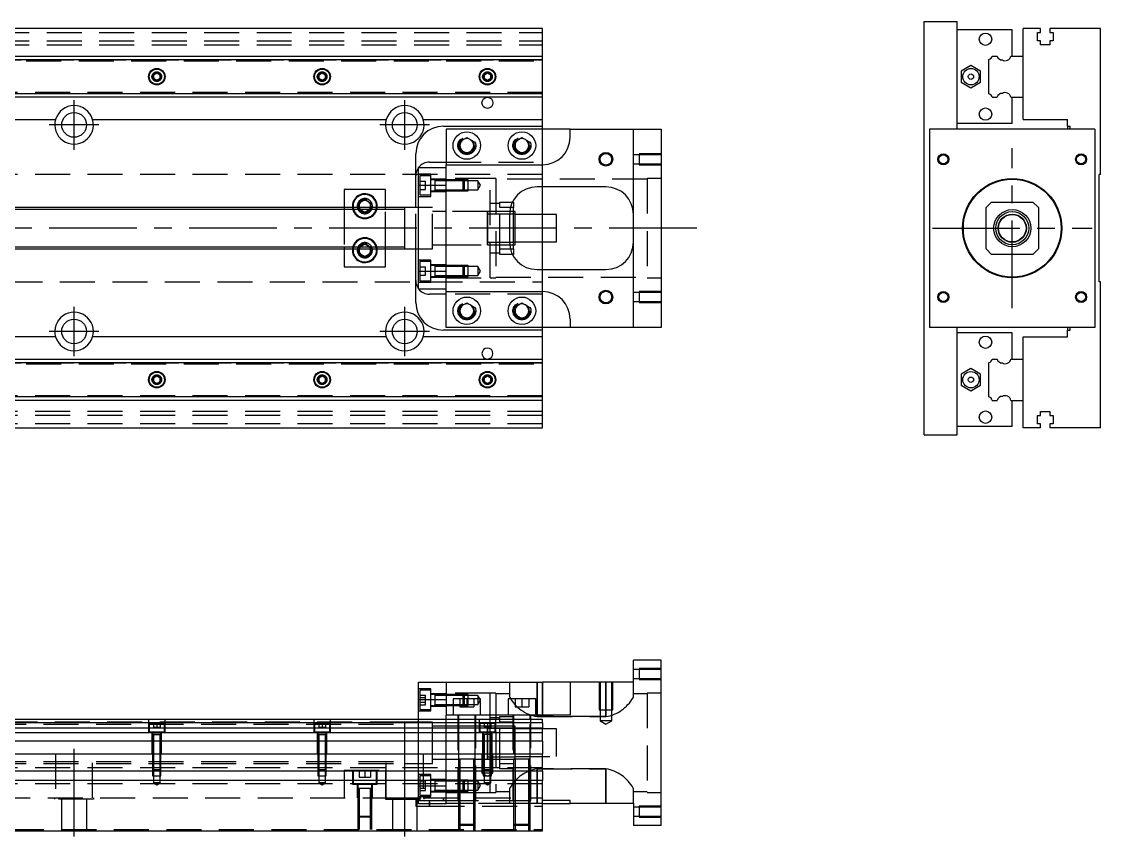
# Model space of a CAD drawing. Extents: x -11 to 782, y -251 to 77.
# Drawn here: x 390.9 to 782.5, y -220.8 to 75 of the extents above; entities that cross this region are included whole.
import ezdxf

# ---------------------------------------------------------------- set-up
doc = ezdxf.new("R2010")
doc.units = 0
doc.linetypes.add('CENTER', pattern=[50.8, 31.75, -6.35, 6.35, -6.35])
doc.linetypes.add('DASHED', pattern=[19.05, 12.7, -6.35])
doc.layers.get('0').update_dxf_attribs({"linetype": 'CONTINUOUS'})
doc.layers.add('CENTER', color=1, linetype='CENTER')

msp = doc.modelspace()

# ---------------------------------------------------------------- linework, layer by layer
at = {"color": 7, "linetype": 'CONTINUOUS'}
for p, q in [((718.45, 75), (730.45, 75)), ((718.45, -75), (718.45, 75)), ((730.45, 36), (730.45, 75)), ((580, 72.5), (340, 72.5)), ((580, 62.5), (580, 72.5)), ((750.45, 72), (730.45, 72)), ((750.45, 62.5), (750.45, 72)), ((750.45, 62.5), (750.45, 72)), ((760.75, 72.5), (754.45, 72.5)), ((754.45, 62.5), (754.45, 72.5)), ((759.6, 71), (760.75, 71)), ((759.6, 68), (759.6, 71)), ((760.75, 71), (760.75, 72.5)), ((764.15, 72.5), (764.15, 71)), ((782.45, 72.5), (764.15, 72.5)), ((764.15, 71), (765.3, 71)), ((765.3, 71), (765.3, 68)), ((782.45, 19.5), (782.45, 72.5)), ((760.75, 68), (759.6, 68)), ((760.75, 66.5), (760.75, 68)), ((764.15, 68), (764.15, 66.5)), ((765.3, 68), (764.15, 68)), ((764.15, 66.5), (760.75, 66.5)), ((340, 62.5), (580, 62.5)), ((340, 61.247728), (580, 61.247728)), ((580, 61.247728), (580, 62.5)), ((580, 48.752272), (580, 61.247728)), ((735.45, 59.041452), (731.95, 57.020726)), ((738.949999, 57.020726), (735.45, 59.041452)), ((741.95, 48.752272), (741.95, 61.247728)), ((743.202272, 62.5), (744.97668, 62.5)), ((749.927372, 62.5), (754.45, 62.5)), ((754.45, 47.5), (754.45, 62.5)), ((754.45, 47.5), (754.45, 62.5)), ((438.75, 55.721688), (440, 56.443376)), ((438.75, 54.278312), (438.75, 55.721688)), ((440, 56.443376), (441.25, 55.721688)), ((441.25, 55.721688), (441.25, 54.278312)), ((498.75, 55.721688), (500, 56.443376)), ((498.75, 54.278312), (498.75, 55.721688)), ((500, 56.443376), (501.25, 55.721688)), ((501.25, 55.721688), (501.25, 54.278312)), ((558.75, 55.721688), (560, 56.443376)), ((558.75, 54.278312), (558.75, 55.721688)), ((560, 56.443376), (561.25, 55.721688)), ((561.25, 55.721688), (561.25, 54.278312)), ((731.95, 57.020726), (731.949999, 52.979274)), ((738.949999, 52.979274), (738.949999, 57.020726)), ((440, 53.556624), (438.75, 54.278312)), ((441.25, 54.278312), (440, 53.556624)), ((500, 53.556624), (498.75, 54.278312)), ((501.25, 54.278312), (500, 53.556624)), ((560, 53.556624), (558.75, 54.278312)), ((561.25, 54.278312), (560, 53.556624)), ((731.949999, 52.979274), (735.45, 50.958548)), ((735.45, 50.958548), (738.949999, 52.979274)), ((580, 48.752272), (340, 48.752272)), ((580, 47.5), (340, 47.5)), ((580, 47.5), (580, 48.752272)), ((580, 39.5), (580, 47.5)), ((743.202272, 47.5), (744.97668, 47.5)), ((749.927372, 47.5), (754.45, 47.5)), ((750.45, 38), (750.45, 47.5)), ((750.45, 38), (750.45, 47.5)), ((754.45, 39.5), (754.45, 47.5)), ((340, 39.5), (403.291796, 39.5)), ((416.708204, 39.5), (523.291796, 39.5)), ((536.708204, 39.5), (580, 39.5)), ((580, 37), (580, 39.5)), ((754.45, 39.5), (770.45, 39.5)), ((770.45, 37), (770.45, 39.5)), ((544, 37), (580, 37)), ((545, 36), (545, 23)), ((590, 36), (545, 36)), ((580, 36), (580, 37)), ((590, 33), (590, 36)), ((590, 36), (613, 36)), ((613, -36), (613, 36)), ((613, 36), (623, 36)), ((623, 36), (623, -36)), ((720.45, 36), (720.45, -36)), ((780.45, 36), (720.45, 36)), ((750.45, 38), (730.45, 38)), ((770.45, 37), (771.45, 37)), ((770.45, 37), (770.45, 36)), ((771.45, 36), (771.45, 37)), ((780.45, 36), (780.45, -36)), ((550, 31.443376), (552.5, 32.886752)), ((550, 28.556624), (550, 31.443376)), ((552.5, 32.886752), (555, 31.443376)), ((555, 31.443376), (555, 28.556624)), ((570, 31.443376), (572.5, 32.886752)), ((570, 28.556624), (570, 31.443376)), ((572.5, 32.886752), (575, 31.443376)), ((575, 31.443376), (575, 28.556624)), ((552.5, 27.113248), (550, 28.556624)), ((555, 28.556624), (552.5, 27.113248)), ((572.5, 27.113248), (570, 28.556624)), ((575, 28.556624), (572.5, 27.113248)), ((534, 7.5), (534, 27)), ((539, 24), (545, 24)), ((773.8, 25), (773.45, 25)), ((777.45, 25), (777.1, 25)), ((535, 22), (545, 22)), ((535, 15.652476), (535, 22)), ((545, 15.652476), (545, 23)), ((545, 23), (580, 23)), ((782.45, 19.5), (781.95, 19.5)), ((781.95, -19.5), (781.95, 19.5)), ((523, 14), (508, 14)), ((508, 14), (508, 7.5)), ((523, 7.5), (523, 14)), ((535, 15.652476), (545, 15.652476)), ((535, -15.652476), (535, 15.652476)), ((545, -15.652476), (545, 15.652476)), ((545, -15.652476), (545, 15.652476)), ((603, 15), (578, 15)), ((580, 5), (580, 15)), ((513.5, 9.1547), (515.5, 10.309402)), ((513.5, 7.5), (513.5, 9.1547)), ((515.5, 10.309402), (517.5, 9.1547)), ((517.5, 9.1547), (517.5, 7.5)), ((569.069714, 9.5), (569.5, 9.5)), ((569.5, 9.5), (569.5, 7.5)), ((742.95, 9.5), (740.95, 7.5)), ((742.95, 9.5), (757.95, 9.5)), ((759.95, 7.5), (757.95, 9.5)), ((530, 7.5), (340, 7.5)), ((530, 7.5), (529.995, 7.5)), ((530, -7.500006), (530, 7.500006)), ((530.005, 7.5), (530, 7.5)), ((535, 7.5), (530, 7.5)), ((530, -6.951128), (530, 6.951128)), ((568, 5), (568, -5)), ((569.5, 5.125), (568.000782, 5.125)), ((569.5, 7.5), (568.317542, 7.5)), ((569.5, -7.5), (569.5, 7.5)), ((570, 6), (569.5, 6)), ((570, 5.125), (569.5, 5.125)), ((570, -6), (570, 6)), ((585, 5), (570, 5)), ((585, -5), (585, 5)), ((740.95, -7.5), (740.95, 7.5)), ((759.95, 7.5), (759.95, -7.5)), ((340, -7.5), (530, -7.5)), ((508, -7.5), (508, -14)), ((513.5, -9.1547), (513.5, -7.5)), ((517.5, -7.5), (517.5, -9.1547)), ((523, -14), (523, -7.5)), ((529.995, -7.5), (530, -7.5)), ((530, -7.5), (530.005, -7.5)), ((530, -7.5), (535, -7.5)), ((534, -27), (534, -7.5)), ((568.000782, -5.125), (569.5, -5.125)), ((568.317542, -7.5), (569.5, -7.5)), ((569.5, -5.125), (570, -5.125)), ((569.5, -6), (570, -6)), ((569.5, -7.5), (569.5, -9.5)), ((570, -5), (585, -5)), ((580, -15), (580, -5)), ((740.95, -7.5), (742.95, -9.5)), ((757.95, -9.5), (759.95, -7.5)), ((515.5, -10.309402), (513.5, -9.1547)), ((517.5, -9.1547), (515.5, -10.309402)), ((569.5, -9.5), (569.069714, -9.5)), ((757.95, -9.5), (742.95, -9.5)), ((508, -14), (523, -14)), ((535, -15.652476), (545, -15.652476)), ((535, -22), (535, -15.652476)), ((545, -23), (545, -15.652476)), ((578, -15), (603, -15)), ((782.45, -19.5), (781.95, -19.5)), ((782.45, -72.5), (782.45, -19.5)), ((535, -22), (545, -22)), ((545, -23), (580, -23)), ((545, -36), (545, -23)), ((545, -24), (539, -24)), ((550, -28.556624), (552.5, -27.113248)), ((552.5, -27.113248), (555, -28.556624)), ((570, -28.556624), (572.5, -27.113248)), ((572.5, -27.113248), (575, -28.556624)), ((773.45, -25), (773.8, -25)), ((777.1, -25), (777.45, -25)), ((550, -31.443376), (550, -28.556624)), ((555, -28.556624), (555, -31.443376)), ((570, -31.443376), (570, -28.556624)), ((575, -28.556624), (575, -31.443376)), ((552.5, -32.886752), (550, -31.443376)), ((555, -31.443376), (552.5, -32.886752)), ((572.5, -32.886752), (570, -31.443376)), ((575, -31.443376), (572.5, -32.886752)), ((590, -33), (590, -36)), ((580, -37), (544, -37)), ((590, -36), (545, -36)), ((580, -37), (580, -36)), ((580, -39.5), (580, -37)), ((613, -36), (590, -36)), ((623, -36), (613, -36)), ((780.45, -36), (720.45, -36)), ((730.45, -75), (730.45, -36)), ((750.45, -38), (730.45, -38)), ((750.45, -47.5), (750.45, -38)), ((770.45, -36), (770.45, -37)), ((770.45, -37), (771.45, -37)), ((770.45, -39.5), (770.45, -37)), ((771.45, -37), (771.45, -36)), ((403.291796, -39.5), (340, -39.5)), ((523.291796, -39.5), (416.708204, -39.5)), ((580, -39.5), (536.708204, -39.5)), ((580, -47.5), (580, -39.5)), ((754.45, -39.5), (770.45, -39.5)), ((754.45, -47.5), (754.45, -39.5)), ((340, -47.5), (580, -47.5)), ((340, -48.752272), (580, -48.752272)), ((580, -48.752272), (580, -47.5)), ((580, -61.247728), (580, -48.752272)), ((741.95, -61.247728), (741.95, -48.752272)), ((743.202272, -47.5), (744.97668, -47.5)), ((749.927372, -47.5), (754.45, -47.5)), ((754.45, -62.5), (754.45, -47.5)), ((754.45, -62.5), (754.45, -47.5)), ((438.75, -54.278312), (440, -53.556624)), ((438.75, -55.721688), (438.75, -54.278312)), ((440, -53.556624), (441.25, -54.278312)), ((441.25, -54.278312), (441.25, -55.721688)), ((498.75, -54.278312), (500, -53.556624)), ((498.75, -55.721688), (498.75, -54.278312)), ((500, -53.556624), (501.25, -54.278312)), ((501.25, -54.278312), (501.25, -55.721688)), ((558.75, -54.278312), (560, -53.556624)), ((558.75, -55.721688), (558.75, -54.278312)), ((560, -53.556624), (561.25, -54.278312)), ((561.25, -54.278312), (561.25, -55.721688)), ((731.95, -52.979274), (731.949999, -57.020726)), ((735.45, -50.958548), (731.95, -52.979274)), ((738.949999, -52.979274), (735.45, -50.958548)), ((738.949999, -57.020726), (738.949999, -52.979274)), ((440, -56.443376), (438.75, -55.721688)), ((441.25, -55.721688), (440, -56.443376)), ((500, -56.443376), (498.75, -55.721688)), ((501.25, -55.721688), (500, -56.443376)), ((560, -56.443376), (558.75, -55.721688)), ((561.25, -55.721688), (560, -56.443376)), ((731.949999, -57.020726), (735.45, -59.041452)), ((735.45, -59.041452), (738.949999, -57.020726)), ((580, -61.247728), (340, -61.247728)), ((580, -62.5), (340, -62.5)), ((580, -62.5), (580, -61.247728)), ((580, -72.5), (580, -62.5)), ((743.202272, -62.5), (744.97668, -62.5)), ((749.927372, -62.5), (754.45, -62.5)), ((750.45, -72), (750.45, -62.5)), ((754.45, -72.5), (754.45, -62.5)), ((760.75, -66.5), (764.15, -66.5)), ((760.75, -68), (760.75, -66.5)), ((764.15, -66.5), (764.15, -68)), ((759.6, -68), (760.75, -68)), ((759.6, -71), (759.6, -68)), ((764.15, -68), (765.3, -68)), ((765.3, -68), (765.3, -71)), ((340, -72.5), (580, -72.5)), ((750.45, -72), (730.45, -72)), ((760.75, -72.5), (754.45, -72.5)), ((760.75, -71), (759.6, -71)), ((760.75, -72.5), (760.75, -71)), ((765.3, -71), (764.15, -71)), ((764.15, -71), (764.15, -72.5)), ((782.45, -72.5), (764.15, -72.5)), ((718.45, -75), (730.45, -75)), ((613, -164.8), (613, -156.8)), ((623, -156.8), (613, -156.8)), ((623, -216.8), (623, -156.8)), ((535, -164.8), (545, -164.8)), ((535, -171.147524), (535, -164.8)), ((545, -164.8), (545, -176.8)), ((545, -164.8), (580, -164.8)), ((580, -176.8), (580, -164.8)), ((590, -164.8), (580, -164.8)), ((590, -164.8), (590, -176.8)), ((613, -164.8), (590, -164.8)), ((535, -171.147524), (545, -171.147524)), ((535, -178.3), (535, -171.147524)), ((557.5, -170.8), (547.5, -170.8)), ((547.5, -170.8), (547.5, -176.8)), ((557.5, -176.8), (557.5, -170.8)), ((577.5, -170.8), (567.5, -170.8)), ((567.5, -170.8), (567.5, -176.8)), ((577.5, -176.8), (577.5, -170.8)), ((580, -178.3), (335.5, -178.3)), ((580, -179.552272), (335.5, -179.552272)), ((530, -186.8), (530, -179.299994)), ((530, -194.300006), (530, -179.299994)), ((530, -190.8), (530, -180.05)), ((545, -178.3), (545, -176.8)), ((590, -176.8), (545, -176.8)), ((580, -179.552272), (580, -178.3)), ((580, -179.552272), (580, -181.32668)), ((335.5, -181.32668), (580, -181.32668)), ((580, -183.223076), (335.5, -183.223076)), ((560, -186.8), (560, -180.799994)), ((560, -192.800006), (560, -180.799994)), ((560, -181.675), (560, -182.8)), ((561, -181.675), (560, -181.675)), ((560, -182.8), (560, -183.799788)), ((562.75, -181.675), (561, -181.675)), ((564.5, -181.675), (562.75, -181.675)), ((569.5, -181.675), (564.5, -181.675)), ((570, -181.675), (569.5, -181.675)), ((580, -183.223076), (580, -181.32668)), ((580, -186.277372), (580, -183.223076)), ((580, -186.277372), (335.5, -186.277372)), ((580, -186.277372), (580, -190.8)), ((0, -190.8), (580, -190.8)), ((530, -193.55), (530, -190.8)), ((580, -197.1), (580, -190.8)), ((530, -194.300006), (530, -193.55)), ((560, -191.925), (570, -191.925)), ((580, -197.1), (0, -197.1)), ((580, -197.1), (580, -200.5)), ((580, -200.5), (0, -200.5)), ((580, -218.8), (580, -200.5)), ((590, -207.8), (580, -207.8)), ((580, -208.8), (590, -208.8)), ((590, -208.8), (590, -207.8)), ((613, -208.8), (590, -208.8)), ((613, -208.8), (613, -216.8)), ((0, -218.8), (580, -218.8)), ((623, -216.8), (613, -216.8))]:
    msp.add_line(p, q, dxfattribs=at)
at = {"color": 3, "linetype": 'DASHED'}
for p, q in [((0, 71), (580, 71)), ((0, 68), (580, 68)), ((0, 66.5), (580, 66.5)), ((335.5, 61.1), (580, 61.1)), ((335.5, 60.8), (580, 60.8)), ((340, 61.1147), (580, 61.1147)), ((438.5, 55), (438.52041, 55.24661)), ((501.477374, 55.25955), (501.5, 55)), ((558.5, 55), (558.52041, 55.24661)), ((580, 49.2), (335.5, 49.2)), ((580, 48.9), (335.5, 48.9)), ((580, 48.8853), (340, 48.8853)), ((580, 24), (580, 36)), ((549.5, 30), (549.520026, 30.346056)), ((569.5, 30), (569.520026, 30.346056)), ((545, 24), (580, 24)), ((580, 23), (580, 24)), ((615, 26.65), (613, 26.65)), ((615, 26.999994), (615, 23.000006)), ((623, 26.999994), (615, 26.999994)), ((623, 26.65), (615, 26.65)), ((545, 15.652476), (545, 22)), ((580, 15), (580, 23)), ((613, 23.35), (615, 23.35)), ((615, 23.35), (623, 23.35)), ((615, 23.000006), (623, 23.000006)), ((580, 19.5), (61.969694, 19.5)), ((539.5, 19.55635), (535, 19.55635)), ((535.5, 19.05635), (535.5, 12.05635)), ((539.5, 19.05635), (535.5, 19.05635)), ((535.5, 17.05635), (537.5, 17.05635)), ((537.5, 15.55635), (537.5, 17.05635)), ((539.5, 11.55635), (539.5, 19.55635)), ((545, 17.80635), (539.5, 17.80635)), ((540.9, 17.55635), (539.5, 17.55635)), ((540.9, 17.55635), (540.895, 17.55635)), ((540.9, 17.556354), (540.9, 13.556344)), ((540.9, 17.556354), (540.9, 13.556344)), ((540.9, 17.55635), (540.9, 17.339888)), ((540.905, 17.55635), (540.9, 17.55635)), ((545, 17.55635), (540.9, 17.55635)), ((540.9, 17.339888), (540.9, 13.77281)), ((545, 17.20635), (540.9, 17.20635)), ((561, 18), (545, 18)), ((551.15, 17.55635), (545, 17.55635)), ((551.150006, 17.556344), (545, 17.556344)), ((551.5, 17.20635), (545, 17.20635)), ((551.15, 13.55635), (551.15, 17.55635)), ((551.5, 17.20635), (551.15, 17.55635)), ((553, 17.556344), (551.150006, 17.556344)), ((551.5, 17.20635), (551.5, 13.90635)), ((553, 17.20635), (551.5, 17.20635)), ((553, 13.556354), (553, 17.556344)), ((556.5, 17.20635), (553, 17.20635)), ((556.5, 17.20635), (556.5, 13.90635)), ((557.452628, 15.55635), (556.5, 17.20635)), ((561, -18), (561, 18)), ((563, 18), (561, 18)), ((563, 18), (563, -18)), ((618, 17.75), (563, 17.75)), ((618, 18), (618, -18)), ((623, 18), (618, 18)), ((535.5, 15.55635), (537.5, 15.55635)), ((535.5, 14.05635), (537.5, 14.05635)), ((535.5, 12.05635), (539.5, 12.05635)), ((537.5, 14.05635), (537.5, 15.55635)), ((539.5, 13.55635), (540.9, 13.55635)), ((539.5, 13.30635), (545, 13.30635)), ((540.895, 13.55635), (540.9, 13.55635)), ((540.9, 13.90635), (545, 13.90635)), ((540.9, 13.77281), (540.9, 13.55635)), ((540.9, 13.55635), (540.905, 13.55635)), ((540.9, 13.55635), (545, 13.55635)), ((545, 13.90635), (551.5, 13.90635)), ((545, 13.556354), (551.150006, 13.556354)), ((545, 13.55635), (551.15, 13.55635)), ((551.15, 13.55635), (551.5, 13.90635)), ((551.150006, 13.556354), (553, 13.556354)), ((551.5, 13.90635), (553, 13.90635)), ((553, 13.90635), (556.5, 13.90635)), ((556.5, 13.90635), (557.452628, 15.55635)), ((513, 8), (513.018502, 8.303588)), ((535, 11.55635), (539.5, 11.55635)), ((564.5, 9), (561, 9)), ((564.5, 9.5), (569.069714, 9.5)), ((564.5, 7.5), (564.5, 9.5)), ((508, 7.5), (508, 6.75)), ((508, 6.75), (508, -6.75)), ((513.5, 6.8453), (513.5, 7.5)), ((513.665064, 6.75), (513.5, 6.8453)), ((515.5, 5.690598), (513.665064, 6.75)), ((517.334936, 6.75), (515.5, 5.690598)), ((517.5, 6.8453), (517.334936, 6.75)), ((517.5, 7.5), (517.5, 6.8453)), ((523, 6.75), (523, 7.5)), ((523, -6.75), (523, 6.75)), ((530, 6.951128), (530, 7.5)), ((534, -7.5), (534, 7.5)), ((540, 7.5), (535, 7.5)), ((540, -7.5), (540, 7.5)), ((545, 6), (540, 6)), ((560.005, 6), (545, 6)), ((568.050126, 6), (559.995, 6)), ((560, -6.000006), (560, 6.000006)), ((560, 5.325034), (560, 6)), ((560, 6), (560, -5.999164)), ((568.000782, 5.125), (560, 5.125)), ((564.5, -7.5), (564.5, 7.5)), ((568.317542, 7.5), (564.5, 7.5)), ((569.5, 6), (568.050126, 6)), ((580, -5), (580, 5)), ((508, -6.75), (508, -7.5)), ((513, -8), (513.018502, -7.696412)), ((513.5, -6.8453), (513.665064, -6.75)), ((513.5, -7.5), (513.5, -6.8453)), ((513.665064, -6.75), (515.5, -5.690598)), ((515.5, -5.690598), (517.334936, -6.75)), ((517.334936, -6.75), (517.5, -6.8453)), ((517.5, -6.8453), (517.5, -7.5)), ((523, -7.5), (523, -6.75)), ((530, -7.5), (530, -6.951128)), ((535, -7.5), (540, -7.5)), ((540, -6), (545, -6)), ((545, -6), (560.005, -6)), ((559.995, -6), (568.050126, -6)), ((560, -5.125), (568.000782, -5.125)), ((560, -6), (560, -5.325218)), ((560, -5.999164), (560, -6)), ((564.5, -7.5), (568.317542, -7.5)), ((564.5, -9.5), (564.5, -7.5)), ((568.050126, -6), (569.5, -6)), ((539.5, -11.55635), (535, -11.55635)), ((539.5, -19.55635), (539.5, -11.55635)), ((561, -9), (564.5, -9)), ((569.069714, -9.5), (564.5, -9.5)), ((535.5, -12.05635), (535.5, -19.05635)), ((539.5, -12.05635), (535.5, -12.05635)), ((535.5, -14.05635), (537.5, -14.05635)), ((535.5, -15.55635), (537.5, -15.55635)), ((537.5, -15.55635), (537.5, -14.05635)), ((537.5, -17.05635), (537.5, -15.55635)), ((545, -13.30635), (539.5, -13.30635)), ((540.9, -13.55635), (539.5, -13.55635)), ((540.9, -13.55635), (540.895, -13.55635)), ((540.9, -13.556344), (540.9, -17.556354)), ((540.9, -13.556344), (540.9, -17.556354)), ((540.9, -13.55635), (540.9, -13.77281)), ((540.905, -13.55635), (540.9, -13.55635)), ((545, -13.55635), (540.9, -13.55635)), ((540.9, -13.77281), (540.9, -17.339888)), ((545, -13.90635), (540.9, -13.90635)), ((551.15, -13.55635), (545, -13.55635)), ((551.15, -13.556352), (545, -13.556354)), ((551.5, -13.90635), (545, -13.90635)), ((545, -22), (545, -15.652476)), ((551.15, -17.55635), (551.15, -13.55635)), ((551.5, -13.90635), (551.15, -13.55635)), ((553, -13.556354), (551.15, -13.556352)), ((551.5, -13.90635), (551.5, -17.20635)), ((553, -13.90635), (551.5, -13.90635)), ((553, -17.556344), (553, -13.556354)), ((556.5, -13.90635), (553, -13.90635)), ((556.5, -13.90635), (556.5, -17.20635)), ((557.452628, -15.55635), (556.5, -13.90635)), ((556.5, -17.20635), (557.452628, -15.55635)), ((580, -23), (580, -15)), ((61.969694, -19.5), (580, -19.5)), ((535, -19.55635), (539.5, -19.55635)), ((535.5, -17.05635), (537.5, -17.05635)), ((535.5, -19.05635), (539.5, -19.05635)), ((539.5, -17.55635), (540.9, -17.55635)), ((539.5, -17.80635), (545, -17.80635)), ((540.895, -17.55635), (540.9, -17.55635)), ((540.9, -17.20635), (545, -17.20635)), ((540.9, -17.339888), (540.9, -17.55635)), ((540.9, -17.55635), (540.905, -17.55635)), ((540.9, -17.55635), (545, -17.55635)), ((545, -17.20635), (551.5, -17.20635)), ((545, -17.556344), (551.15, -17.556346)), ((545, -17.55635), (551.15, -17.55635)), ((545, -18), (561, -18)), ((551.15, -17.55635), (551.5, -17.20635)), ((551.15, -17.556346), (553, -17.556344)), ((551.5, -17.20635), (553, -17.20635)), ((553, -17.20635), (556.5, -17.20635)), ((561, -18), (563, -18)), ((563, -17.75), (618, -17.75)), ((618, -18), (623, -18)), ((580, -24), (580, -23)), ((615, -23.35), (613, -23.35)), ((615, -23.000006), (615, -26.999994)), ((623, -23.000006), (615, -23.000006)), ((623, -23.35), (615, -23.35)), ((580, -24), (545, -24)), ((580, -36), (580, -24)), ((613, -26.65), (615, -26.65)), ((615, -26.65), (623, -26.65)), ((615, -26.999994), (623, -26.999994)), ((549.5, -30), (549.520026, -29.653944)), ((569.5, -30), (569.520026, -29.653944)), ((335.5, -48.9), (580, -48.9)), ((335.5, -49.2), (580, -49.2)), ((340, -48.8853), (580, -48.8853)), ((438.5, -55), (438.52041, -54.75339)), ((501.477374, -54.74045), (501.5, -55)), ((561.477374, -54.74045), (561.5, -55)), ((580, -60.8), (335.5, -60.8)), ((580, -61.1), (335.5, -61.1)), ((580, -61.1147), (340, -61.1147)), ((580, -66.5), (0, -66.5)), ((580, -68), (0, -68)), ((580, -71), (0, -71)), ((615, -160.15), (613, -160.15)), ((615, -159.800006), (615, -163.799994)), ((623, -159.800006), (615, -159.800006)), ((623, -160.15), (615, -160.15)), ((613, -163.45), (615, -163.45)), ((615, -163.45), (623, -163.45)), ((615, -163.799994), (623, -163.799994)), ((539.5, -167.24365), (535, -167.24365)), ((535.5, -167.74365), (535.5, -171.24365)), ((539.5, -167.74365), (535.5, -167.74365)), ((539.5, -175.24365), (539.5, -167.24365)), ((568, -164.8), (568, -169.768778)), ((578, -177.309874), (578, -164.8)), ((578, -164.8), (578, -176.8)), ((580, -164.8), (580, -176.8)), ((600.500006, -164.8), (600.500006, -174.8)), ((600.9, -164.8), (600.9, -174.8)), ((603, -164.8), (603, -177.309874)), ((603, -177.309874), (603, -164.8)), ((605.1, -174.8), (605.1, -164.8)), ((605.499994, -174.8), (605.499994, -164.8)), ((613, -169.768778), (613, -164.8)), ((535.5, -169.5116), (537.5, -169.5116)), ((535.5, -170.377626), (537.5, -170.377626)), ((535.5, -171.24365), (535.5, -174.74365)), ((535.5, -172.109676), (537.5, -172.109676)), ((537.5, -170.377626), (537.5, -169.5116)), ((537.5, -172.109676), (537.5, -170.377626)), ((537.5, -172.975702), (537.5, -172.109676)), ((545, -168.99365), (539.5, -168.99365)), ((540.9, -169.24365), (539.5, -169.24365)), ((540.9, -169.24365), (540.895, -169.24365)), ((540.9, -169.243646), (540.9, -173.243656)), ((540.9, -169.243646), (540.9, -169.59365)), ((540.9, -169.24365), (540.9, -169.460318)), ((545, -169.24365), (540.9, -169.24365)), ((540.905, -169.24365), (540.9, -169.24365)), ((540.9, -169.460318), (540.9, -171.24365)), ((540.9, -169.59365), (540.9, -171.110606)), ((545, -169.59365), (540.9, -169.59365)), ((540.9, -171.110606), (540.9, -171.376696)), ((540.9, -171.24365), (540.9, -173.243656)), ((540.9, -171.24365), (540.9, -173.026942)), ((540.9, -171.376696), (540.9, -172.89365)), ((561, -168.8), (545, -168.8)), ((551.15, -169.24365), (545, -169.24365)), ((551.15, -169.243654), (545, -169.243656)), ((551.5, -169.59365), (545, -169.59365)), ((550, -170.8), (550, -173.8)), ((551.15, -170.8), (551.15, -169.24365)), ((551.5, -169.59365), (551.15, -169.24365)), ((553, -169.243656), (551.15, -169.243654)), ((551.15, -171.24365), (551.15, -170.8)), ((551.15, -173.24365), (551.15, -171.24365)), ((551.5, -169.59365), (551.5, -170.8)), ((553, -169.59365), (551.5, -169.59365)), ((551.5, -170.8), (551.5, -171.24365)), ((551.5, -171.24365), (551.5, -172.89365)), ((552.5, -170.8), (552.5, -173.8)), ((553, -170.8), (553, -169.243656)), ((556.5, -169.59365), (553, -169.59365)), ((553, -173.243646), (553, -170.8)), ((555, -170.8), (555, -173.8)), ((556.5, -169.59365), (556.5, -172.89365)), ((557.452628, -171.24365), (556.5, -169.59365)), ((556.5, -172.89365), (557.452628, -171.24365)), ((561, -176.8), (561, -168.8)), ((563, -168.8), (561, -168.8)), ((563, -168.8), (563, -178.3)), ((568, -169.05), (563, -169.05)), ((568, -169.768778), (568.034792, -170.0357)), ((568.034792, -170.0357), (568.13642, -170.341226)), ((570, -170.8), (570, -173.8)), ((572.5, -170.8), (572.5, -173.8)), ((575, -170.8), (575, -173.8)), ((612.823178, -170.434328), (612.954746, -170.07671)), ((612.954746, -170.07671), (613, -169.768778)), ((618, -169.05), (613, -169.05)), ((618, -168.8), (618, -204.8)), ((623, -168.8), (618, -168.8)), ((535, -175.24365), (539.5, -175.24365)), ((535.5, -172.975702), (537.5, -172.975702)), ((535.5, -174.74365), (539.5, -174.74365)), ((539.5, -173.24365), (540.905, -173.24365)), ((539.5, -173.49365), (545, -173.49365)), ((540.895, -173.24365), (545, -173.24365)), ((540.9, -172.89365), (540.9, -173.243656)), ((540.9, -172.89365), (545, -172.89365)), ((540.9, -173.026942), (540.9, -173.24365)), ((540.9, -173.026942), (540.9, -173.24365)), ((540.9, -173.24365), (540.9, -173.026984)), ((545, -172.89365), (547.5, -172.89365)), ((545, -173.243646), (547.5, -173.243646)), ((545, -173.24365), (547.5, -173.24365)), ((547.5, -172.89365), (551.5, -172.89365)), ((547.5, -173.243646), (551.15, -173.243648)), ((547.5, -173.24365), (551.15, -173.24365)), ((550, -173.8), (552.5, -173.8)), ((551.15, -173.24365), (551.5, -172.89365)), ((551.15, -173.243648), (553, -173.243646)), ((551.5, -172.89365), (553, -172.89365)), ((552.5, -173.8), (555, -173.8)), ((553, -172.89365), (556.5, -172.89365)), ((570, -173.8), (572.5, -173.8)), ((572.5, -173.8), (575, -173.8)), ((600.500006, -174.8), (605.499994, -174.8)), ((600.9, -174.8), (600.9, -178.8)), ((605.1, -178.8), (605.1, -174.8)), ((36.99, -180.05), (529.995, -180.05)), ((530.005, -179.3), (335.5, -179.3)), ((437, -178.3), (437, -182.8)), ((442.75, -179.8), (437.25, -179.8)), ((437.25, -179.8), (437.25, -182.8)), ((438.75, -179.8), (438.75, -181.1)), ((440, -179.8), (440, -181.1)), ((441.25, -179.8), (441.25, -181.1)), ((442.75, -182.8), (442.75, -179.8)), ((443, -182.8), (443, -178.3)), ((497, -178.3), (497, -182.8)), ((502.75, -179.8), (497.25, -179.8)), ((497.25, -179.8), (497.25, -182.8)), ((498.75, -179.8), (498.75, -181.1)), ((500, -179.8), (500, -181.1)), ((501.25, -179.8), (501.25, -181.1)), ((502.75, -182.8), (502.75, -179.8)), ((503, -182.8), (503, -178.3)), ((535, -179.3), (529.995, -179.3)), ((530, -179.3), (530, -179.849038)), ((530, -179.848872), (530, -179.3)), ((530, -186.599934), (530, -179.848872)), ((535, -190.8), (535, -178.3)), ((540, -179.3), (535, -179.3)), ((540, -186.8), (540, -179.3)), ((545, -190.8), (545, -178.3)), ((549.25, -176.8), (549.25, -207.8)), ((549.5, -176.8), (549.5, -178.3)), ((549.5, -178.3), (549.5, -190.8)), ((555.5, -178.3), (555.5, -176.8)), ((555.5, -190.8), (555.5, -178.3)), ((555.75, -207.8), (555.75, -176.8)), ((557, -178.3), (557, -182.8)), ((562.75, -179.8), (557.25, -179.8)), ((557.25, -179.8), (557.25, -182.8)), ((558.75, -179.8), (558.75, -181.1)), ((560, -179.8), (560, -181.1)), ((561, -178.3), (561, -176.8)), ((564.5, -177.8), (561, -177.8)), ((561, -179.8), (561, -178.3)), ((561, -182.8), (561, -179.8)), ((561.25, -179.8), (561.25, -181.1)), ((562.75, -182.8), (562.75, -179.8)), ((563, -182.8), (563, -178.3)), ((564.5, -177.3), (569.5, -177.3)), ((564.5, -178.3), (564.5, -177.3)), ((564.5, -179.3), (564.5, -178.3)), ((564.5, -194.3), (564.5, -179.3)), ((569.5, -179.3), (564.5, -179.3)), ((569.25, -176.8), (569.25, -207.8)), ((569.5, -176.8), (569.5, -178.3)), ((569.5, -178.3), (569.5, -192.805)), ((575.5, -178.3), (575.5, -176.8)), ((575.5, -192.805), (575.5, -178.3)), ((575.75, -207.8), (575.75, -176.8)), ((578, -176.8), (578, -177.309874)), ((578, -177.309874), (603, -177.309874)), ((603, -177.309874), (578, -177.309874)), ((605.1, -178.8), (600.9, -178.8)), ((600.9, -178.8), (603, -180.012436)), ((603, -180.012436), (605.1, -178.8)), ((437, -182.8), (443, -182.8)), ((438.25, -182.8), (438.25, -190.8)), ((441.500006, -183.8), (438.499994, -183.8)), ((439.998804, -183.8), (438.499994, -183.8)), ((441.500006, -183.8), (438.499994, -183.8)), ((438.5, -182.8), (438.5, -183.8)), ((438.5, -183.795), (438.5, -183.8)), ((438.5, -183.8), (438.62467, -183.8)), ((438.624678, -183.8), (438.5, -183.8)), ((438.5, -183.8), (438.5, -183.805)), ((438.5, -183.8), (438.5, -190.8)), ((438.62467, -183.8), (441.375392, -183.8)), ((439.998804, -183.8), (438.624678, -183.8)), ((438.75, -181.1), (440, -181.1)), ((438.75, -183.8), (438.75, -190.8)), ((441.500006, -183.8), (439.998804, -183.8)), ((441.37533, -183.8), (439.998804, -183.8)), ((440, -181.1), (441.25, -181.1)), ((441.25, -190.8), (441.25, -183.8)), ((441.5, -183.8), (441.37533, -183.8)), ((441.375392, -183.8), (441.5, -183.8)), ((441.5, -183.8), (441.5, -182.8)), ((441.5, -183.8), (441.5, -183.795)), ((441.5, -183.805), (441.5, -183.8)), ((441.5, -190.8), (441.5, -183.8)), ((441.75, -190.8), (441.75, -182.8)), ((497, -182.8), (503, -182.8)), ((498.25, -182.8), (498.25, -190.8)), ((501.500006, -183.8), (498.499994, -183.8)), ((499.998804, -183.8), (498.499994, -183.8)), ((501.500006, -183.8), (498.499994, -183.8)), ((498.5, -182.8), (498.5, -183.8)), ((498.5, -183.795), (498.5, -183.8)), ((498.5, -183.8), (498.62467, -183.8)), ((498.624678, -183.8), (498.5, -183.8)), ((498.5, -183.8), (498.5, -183.805)), ((498.5, -183.8), (498.5, -190.8)), ((498.62467, -183.8), (501.375392, -183.8)), ((499.998804, -183.8), (498.624678, -183.8)), ((498.75, -181.1), (500, -181.1)), ((498.75, -183.8), (498.75, -190.8)), ((501.500006, -183.8), (499.998804, -183.8)), ((501.37533, -183.8), (499.998804, -183.8)), ((500, -181.1), (501.25, -181.1)), ((501.25, -190.8), (501.25, -183.8)), ((501.5, -183.8), (501.37533, -183.8)), ((501.375392, -183.8), (501.5, -183.8)), ((501.5, -183.8), (501.5, -182.8)), ((501.5, -183.8), (501.5, -183.795)), ((501.5, -183.805), (501.5, -183.8)), ((501.5, -190.8), (501.5, -183.8)), ((501.75, -190.8), (501.75, -182.8)), ((545, -180.8), (540, -180.8)), ((549.5, -180.8), (545, -180.8)), ((555.5, -180.8), (549.5, -180.8)), ((557.25, -180.8), (555.5, -180.8)), ((557, -182.8), (563, -182.8)), ((560.005, -180.8), (557.25, -180.8)), ((558.25, -182.8), (558.25, -190.8)), ((560, -183.8), (558.499994, -183.8)), ((558.5, -182.8), (558.5, -183.8)), ((558.5, -183.795), (558.5, -183.8)), ((558.624678, -183.8), (558.5, -183.8)), ((558.5, -183.8), (558.5, -183.805)), ((558.5, -183.8), (558.5, -190.8)), ((559.998804, -183.8), (558.624678, -183.8)), ((558.75, -181.1), (560, -181.1)), ((558.75, -183.8), (558.75, -190.8)), ((561, -180.8), (559.995, -180.8)), ((561.37533, -183.8), (559.998804, -183.8)), ((560, -180.8), (560, -182.799258)), ((560, -181.474966), (560, -180.8)), ((560, -181.1), (561.25, -181.1)), ((560, -182.799258), (560, -183.799914)), ((560, -183.799788), (560, -191.925)), ((560, -183.799914), (560, -186.599974)), ((561.500006, -183.8), (560, -183.8)), ((562.75, -180.8), (561, -180.8)), ((561, -183.799304), (561, -182.8)), ((561, -186.8), (561, -183.799304)), ((561.25, -190.8), (561.25, -183.8)), ((561.5, -183.8), (561.37533, -183.8)), ((561.5, -183.8), (561.5, -182.8)), ((561.5, -183.8), (561.5, -183.795)), ((561.5, -183.805), (561.5, -183.8)), ((561.5, -190.8), (561.5, -183.8)), ((561.75, -190.8), (561.75, -182.8)), ((564.5, -180.8), (562.75, -180.8)), ((563, -182.8), (563, -204.8)), ((569.5, -180.8), (564.5, -180.8)), ((570, -180.8), (569.5, -180.8)), ((570, -186.8), (570, -180.8)), ((575.5, -181.8), (570, -181.8)), ((580, -181.8), (575.5, -181.8)), ((585, -181.8), (580, -181.8)), ((585, -186.8), (585, -181.8)), ((530, -190.80023), (530, -186.599934)), ((540, -190.8), (540, -186.8)), ((560, -186.599974), (560, -192.799164)), ((561, -198.8), (561, -186.8)), ((570, -192.8), (570, -186.8)), ((585, -191.8), (585, -186.8)), ((403.291796, -190.8), (403.291796, -206.8)), ((416.708204, -206.8), (416.708204, -190.8)), ((438.5, -190.8), (438.5, -196.55)), ((438.500006, -190.8), (438.500002, -196.55)), ((438.75, -190.8), (438.75, -196.8)), ((441.25, -196.8), (441.25, -190.8)), ((441.499998, -196.55), (441.499994, -190.8)), ((441.5, -196.55), (441.5, -190.8)), ((498.5, -190.8), (498.5, -196.55)), ((498.500006, -190.8), (498.500002, -196.55)), ((498.75, -190.8), (498.75, -196.8)), ((501.25, -196.8), (501.25, -190.8)), ((501.499998, -196.55), (501.499994, -190.8)), ((501.5, -196.55), (501.5, -190.8)), ((523.291796, -206.8), (523.291796, -190.8)), ((530, -193.750962), (530, -190.80023)), ((535, -197.1), (535, -190.8)), ((536.708204, -190.8), (536.708204, -206.8)), ((540, -194.3), (540, -190.8)), ((545, -197.1), (545, -190.8)), ((549.5, -190.8), (549.5, -192.8)), ((555.5, -192.8), (555.5, -190.8)), ((558, -190.8), (558, -197.8)), ((558.5, -190.8), (558.5, -196.55)), ((558.500006, -190.8), (558.500006, -196.550006)), ((558.75, -190.8), (558.75, -196.8)), ((561.25, -196.8), (561.25, -190.8)), ((561.499994, -196.550006), (561.499994, -190.8)), ((561.5, -196.55), (561.5, -190.8)), ((562, -197.8), (562, -190.8)), ((570, -191.8), (585, -191.8)), ((36.99, -193.55), (529.995, -193.55)), ((36.99, -194.3), (529.995, -194.3)), ((529.995, -194.3), (530, -194.3)), ((530, -194.299332), (530, -193.750962)), ((530, -194.3), (530, -194.299332)), ((530, -194.3), (530.005, -194.3)), ((530, -194.3), (535, -194.3)), ((535, -194.3), (540, -194.3)), ((540, -192.8), (545, -192.8)), ((545, -192.8), (549.39999, -192.8)), ((549.39999, -192.8), (549.5, -192.8)), ((555.500006, -192.8), (549.499994, -192.8)), ((549.5, -192.795), (549.5, -192.8)), ((549.849602, -192.8), (549.5, -192.8)), ((549.5, -192.8), (549.5, -197.1)), ((549.5, -192.8), (549.5, -192.805)), ((555.15035, -192.8), (549.849602, -192.8)), ((550, -192.8), (550, -197.1)), ((555, -197.1), (555, -192.8)), ((555.5, -192.8), (555.15035, -192.8)), ((555.5, -192.8), (555.5, -192.795)), ((555.5, -197.1), (555.5, -192.8)), ((555.5, -192.805), (555.5, -192.8)), ((555.5, -192.8), (555.60001, -192.8)), ((555.60001, -192.8), (560.005, -192.8)), ((559.995, -192.8), (569.39999, -192.8)), ((560, -192.800006), (560, -191.925)), ((560, -192.799164), (560, -192.8)), ((560.005, -192.8), (569.5, -192.8)), ((564.5, -194.3), (569.5, -194.3)), ((564.5, -196.3), (564.5, -194.3)), ((569.39999, -192.8), (569.5, -192.8)), ((575.500006, -192.8), (569.499994, -192.8)), ((575.500006, -192.8), (569.499994, -192.8)), ((569.5, -192.795), (569.5, -200.5)), ((569.5, -192.8), (569.84965, -192.8)), ((569.849602, -192.8), (569.5, -192.8)), ((575.15035, -192.8), (569.849602, -192.8)), ((570, -192.8), (570, -200.5)), ((575, -200.5), (575, -192.8)), ((575.150204, -192.8), (575.5, -192.8)), ((575.5, -192.8), (575.15035, -192.8)), ((575.5, -200.5), (575.5, -192.795)), ((580, -195.95), (0, -195.95)), ((438.5, -196.55), (441.5, -196.55)), ((438.5, -196.55), (438.75, -196.8)), ((438.500002, -196.55), (438.500006, -197.1)), ((438.500006, -197.1), (438.500006, -198.8)), ((438.500006, -198.8), (441.499994, -198.8)), ((441.25, -196.8), (438.75, -196.8)), ((438.75, -196.8), (438.75, -198.8)), ((438.75, -198.8), (438.75, -201.3)), ((441.25, -196.8), (441.5, -196.55)), ((441.25, -198.8), (441.25, -196.8)), ((441.25, -201.3), (441.25, -198.8)), ((441.499994, -197.1), (441.499998, -196.55)), ((441.499994, -198.8), (441.499994, -197.1)), ((498.5, -196.55), (501.5, -196.55)), ((498.5, -196.55), (498.75, -196.8)), ((498.500002, -196.55), (498.500006, -197.1)), ((498.500006, -197.1), (498.500006, -198.8)), ((498.500006, -198.8), (501.499994, -198.8)), ((501.25, -196.8), (498.75, -196.8)), ((498.75, -196.8), (498.75, -198.8)), ((498.75, -198.8), (498.75, -201.3)), ((501.25, -196.8), (501.5, -196.55)), ((501.25, -198.8), (501.25, -196.8)), ((501.25, -201.3), (501.25, -198.8)), ((501.499994, -197.1), (501.499998, -196.55)), ((501.499994, -198.8), (501.499994, -197.1)), ((508, -196.8), (508, -197.1)), ((508, -196.8), (523, -196.8)), ((508, -197.1), (508, -200.5)), ((511, -196.8), (511, -201.8)), ((511.25, -196.8), (511.25, -197.1)), ((511.25, -197.1), (511.25, -200.5)), ((513.5, -196.8), (513.5, -199.3)), ((513.5, -199.3), (515.5, -199.3)), ((515.5, -196.8), (515.5, -199.3)), ((515.5, -199.3), (517.5, -199.3)), ((517.5, -196.8), (517.5, -199.3)), ((519.75, -197.1), (519.75, -196.8)), ((519.75, -200.5), (519.75, -197.1)), ((520, -201.8), (520, -196.8)), ((523, -196.8), (523, -197.1)), ((523, -197.1), (523, -200.5)), ((535, -200.5), (535, -197.1)), ((539.5, -198.35635), (535, -198.35635)), ((535.5, -198.85635), (535.5, -200.5)), ((539.5, -198.85635), (535.5, -198.85635)), ((539.5, -206.35635), (539.5, -198.35635)), ((545, -200.5), (545, -197.1)), ((549.5, -197.1), (549.5, -200.5)), ((550, -197.1), (550, -200.5)), ((555, -200.5), (555, -197.1)), ((555.5, -200.5), (555.5, -197.1)), ((562, -197.8), (558, -197.8)), ((558, -197.8), (560, -198.9547)), ((558.5, -196.55), (561.5, -196.55)), ((558.5, -196.55), (558.75, -196.8)), ((558.500006, -196.550006), (558.500006, -197.1)), ((558.500006, -197.1), (558.500006, -198.8)), ((558.500006, -198.8), (561.499994, -198.8)), ((561.25, -196.8), (558.75, -196.8)), ((558.75, -196.8), (558.75, -198.8)), ((558.75, -198.8), (558.75, -201.3)), ((560, -198.9547), (562, -197.8)), ((561, -195.8), (564.5, -195.8)), ((561, -200.5), (561, -198.8)), ((561.25, -196.8), (561.5, -196.55)), ((561.25, -198.8), (561.25, -196.8)), ((561.25, -201.3), (561.25, -198.8)), ((561.499994, -197.1), (561.499994, -196.550006)), ((561.499994, -198.8), (561.499994, -197.1)), ((569.5, -196.3), (564.5, -196.3)), ((603, -196.290126), (578, -196.290126)), ((578, -196.290126), (603, -196.290126)), ((578, -208.8), (578, -196.290126)), ((578, -196.290126), (578, -200.5)), ((603, -196.290126), (603, -208.8)), ((603, -208.8), (603, -196.290126)), ((580, -201.65), (0, -201.65)), ((441.25, -201.3), (438.75, -201.3)), ((438.75, -201.3), (440, -202.021688)), ((440, -202.021688), (441.25, -201.3)), ((501.25, -201.3), (498.75, -201.3)), ((498.75, -201.3), (500, -202.021688)), ((500, -202.021688), (501.25, -201.3)), ((508, -200.5), (508, -206.8)), ((511, -201.8), (520, -201.8)), ((511.25, -200.5), (511.25, -201.8)), ((512.75, -201.8), (512.75, -206.8)), ((518.000006, -203.4), (512.999994, -203.4)), ((518.000006, -203.4), (512.999994, -203.4)), ((513, -201.8), (513, -203.4)), ((513, -203.395), (513, -203.4)), ((513.257468, -203.4), (513, -203.4)), ((513, -203.4), (513, -203.405)), ((513, -203.4), (513, -206.8)), ((517.742552, -203.4), (513.257468, -203.4)), ((513.4, -203.4), (513.4, -206.8)), ((517.6, -206.8), (517.6, -203.4)), ((518, -203.4), (517.742552, -203.4)), ((518, -203.4), (518, -201.8)), ((518, -203.4), (518, -203.395)), ((518, -203.405), (518, -203.4)), ((518, -206.8), (518, -203.4)), ((518.25, -206.8), (518.25, -201.8)), ((519.75, -201.8), (519.75, -200.5)), ((523, -200.5), (523, -206.8)), ((535, -202.452476), (535, -200.5)), ((535, -202.452476), (545, -202.452476)), ((535, -206.8), (535, -202.452476)), ((535.5, -200.5), (535.5, -202.35635)), ((535.5, -200.624298), (537.5, -200.624298)), ((535.5, -201.490324), (537.5, -201.490324)), ((535.5, -202.35635), (535.5, -205.85635)), ((535.5, -203.222374), (537.5, -203.222374)), ((537.5, -201.490324), (537.5, -200.624298)), ((537.5, -203.222374), (537.5, -201.490324)), ((537.5, -204.0884), (537.5, -203.222374)), ((545, -200.10635), (539.5, -200.10635)), ((540.9, -200.35635), (539.5, -200.35635)), ((540.9, -200.35635), (540.895, -200.35635)), ((540.9, -200.356344), (540.9, -204.356354)), ((540.9, -200.356344), (540.9, -200.5)), ((540.9, -200.356344), (540.9, -204.356354)), ((540.9, -200.35635), (540.9, -200.499586)), ((540.905, -200.35635), (540.9, -200.35635)), ((545, -200.35635), (540.9, -200.35635)), ((540.9, -200.499586), (540.9, -200.573016)), ((540.9, -200.5), (540.9, -200.70635)), ((540.9, -200.573016), (540.9, -202.35635)), ((540.9, -200.70635), (540.9, -202.223304)), ((545, -200.70635), (540.9, -200.70635)), ((540.9, -202.223304), (540.9, -202.489394)), ((540.9, -202.35635), (540.9, -204.356354)), ((540.9, -202.35635), (540.9, -204.356354)), ((540.9, -202.35635), (540.9, -204.13964)), ((540.9, -202.489394), (540.9, -204.00635)), ((549.5, -200.35635), (545, -200.35635)), ((549.5, -200.356354), (545, -200.356354)), ((545, -207.8), (545, -200.5)), ((549.5, -200.70635), (545, -200.70635)), ((550, -200.35635), (549.5, -200.35635)), ((550, -200.356354), (549.5, -200.356354)), ((549.5, -200.5), (549.5, -207.8)), ((550, -200.70635), (549.5, -200.70635)), ((551.15, -200.35635), (550, -200.35635)), ((551.15, -200.356352), (550, -200.356354)), ((550, -200.5), (550, -207.8)), ((551.5, -200.70635), (550, -200.70635)), ((551.15, -200.5), (551.15, -200.35635)), ((551.29365, -200.5), (551.15, -200.35635)), ((553, -200.356354), (551.15, -200.356352)), ((551.15, -202.35635), (551.15, -200.5)), ((551.15, -204.35635), (551.15, -202.35635)), ((551.5, -200.70635), (551.29365, -200.5)), ((551.5, -200.70635), (551.5, -202.35635)), ((553, -200.70635), (551.5, -200.70635)), ((551.5, -202.35635), (551.5, -204.00635)), ((553, -200.5), (553, -200.356354)), ((553, -204.356344), (553, -200.5)), ((556.5, -200.70635), (553, -200.70635)), ((555, -207.8), (555, -200.5)), ((555.5, -207.8), (555.5, -200.5)), ((556.5, -200.70635), (556.5, -204.00635)), ((557.452628, -202.35635), (556.5, -200.70635)), ((556.5, -204.00635), (557.452628, -202.35635)), ((561.25, -201.3), (558.75, -201.3)), ((558.75, -201.3), (560, -202.021688)), ((560, -202.021688), (561.25, -201.3)), ((561, -204.8), (561, -200.5)), ((568.04561, -203.521616), (568.005138, -203.7339)), ((568.174588, -203.17071), (568.04561, -203.521616)), ((569.5, -200.5), (569.5, -207.8)), ((570, -200.5), (570, -207.8)), ((575, -207.8), (575, -200.5)), ((575.5, -207.8), (575.5, -200.5)), ((578, -200.5), (578, -207.8)), ((612.96557, -203.565558), (612.86358, -203.258774)), ((613, -203.831222), (612.96557, -203.565558)), ((343.291796, -206.8), (523.291796, -206.8)), ((403, -207.3), (403, -206.8)), ((417, -207.3), (403, -207.3)), ((405.5, -218.8), (405.5, -207.3)), ((414.5, -207.3), (414.5, -218.8)), ((417, -206.8), (417, -207.3)), ((513, -206.8), (513, -213.4)), ((513.000006, -206.8), (513.000006, -213.400006)), ((513.4, -206.8), (513.4, -213.8)), ((517.6, -213.8), (517.6, -206.8)), ((517.999994, -213.400006), (517.999994, -206.8)), ((518, -213.4), (518, -206.8)), ((523, -206.8), (523, -207.3)), ((523, -207.3), (537, -207.3)), ((523.291796, -206.8), (536.708204, -206.8)), ((523.291796, -206.8), (536.708204, -206.8)), ((525.5, -207.3), (525.5, -218.8)), ((534, -206.8), (534, -207.8)), ((534.5, -218.8), (534.5, -207.3)), ((535, -206.35635), (539.5, -206.35635)), ((535, -208.8), (535, -206.8)), ((535.5, -204.0884), (537.5, -204.0884)), ((535.5, -205.85635), (539.5, -205.85635)), ((536.708204, -206.8), (580, -206.8)), ((537, -207.3), (537, -206.8)), ((539.5, -204.35635), (540.905, -204.35635)), ((539.5, -204.60635), (545, -204.60635)), ((540.895, -204.35635), (545, -204.35635)), ((540.9, -204.00635), (545, -204.00635)), ((540.9, -204.13964), (540.9, -204.35635)), ((540.9, -204.13964), (540.9, -204.35635)), ((540.9, -204.35635), (540.9, -204.139682)), ((540.9, -204.35635), (540.9, -204.139682)), ((544, -207.8), (544, -206.8)), ((544, -206.8), (544, -207.8)), ((545, -204.00635), (549.5, -204.00635)), ((545, -204.356344), (549.5, -204.356344)), ((545, -204.35635), (549.5, -204.35635)), ((545, -204.8), (549.5, -204.8)), ((549.5, -204.00635), (550, -204.00635)), ((549.5, -204.356344), (550, -204.356344)), ((549.5, -204.35635), (550, -204.35635)), ((549.5, -204.8), (550, -204.8)), ((550, -204.00635), (551.5, -204.00635)), ((550, -204.356344), (551.15, -204.356346)), ((550, -204.35635), (551.15, -204.35635)), ((550, -204.8), (555, -204.8)), ((551.15, -204.35635), (551.5, -204.00635)), ((551.15, -204.356346), (553, -204.356344)), ((551.5, -204.00635), (553, -204.00635)), ((553, -204.00635), (556.5, -204.00635)), ((555, -204.8), (555.5, -204.8)), ((555.5, -204.8), (561, -204.8)), ((561, -204.8), (563, -204.8)), ((563, -204.55), (568, -204.55)), ((568.005138, -203.7339), (568, -203.831222)), ((568, -203.831222), (568, -208.8)), ((613, -208.8), (613, -203.831222)), ((613, -204.55), (618, -204.55)), ((618, -204.8), (623, -204.8)), ((534, -207.8), (544, -207.8)), ((534, -207.8), (534, -209.8)), ((534, -209.8), (539, -209.8)), ((535, -208.8), (545, -208.8)), ((539, -209.8), (539, -207.8)), ((539, -207.8), (539, -208.8)), ((539, -208.8), (539, -209.8)), ((539, -209.8), (580, -209.8)), ((544, -207.8), (580, -207.8)), ((545, -208.8), (545, -207.8)), ((549.5, -208.8), (545, -208.8)), ((549.5, -207.8), (549.5, -216.3)), ((550, -208.8), (549.5, -208.8)), ((549.500006, -207.8), (549.500006, -216.300006)), ((550, -207.8), (550, -216.8)), ((555, -208.8), (550, -208.8)), ((555, -216.8), (555, -207.8)), ((555.5, -208.8), (555, -208.8)), ((555.499994, -216.300006), (555.499994, -207.8)), ((555.5, -216.3), (555.5, -207.8)), ((569.5, -208.8), (555.5, -208.8)), ((569.5, -207.8), (569.5, -216.3)), ((570, -208.8), (569.5, -208.8)), ((569.500006, -207.8), (569.500006, -216.300006)), ((570, -207.8), (570, -216.8)), ((575, -208.8), (570, -208.8)), ((575, -216.8), (575, -207.8)), ((575.5, -208.8), (575, -208.8)), ((575.499994, -216.300006), (575.499994, -207.8)), ((575.5, -216.3), (575.5, -207.8)), ((580, -208.8), (575.5, -208.8)), ((578, -207.8), (578, -208.8)), ((615, -210.15), (613, -210.15)), ((615, -209.800006), (615, -213.799994)), ((623, -209.800006), (615, -209.800006)), ((623, -210.15), (615, -210.15)), ((513, -213.4), (518, -213.4)), ((513, -213.4), (513.4, -213.8)), ((513.000006, -213.400006), (513.000006, -218.3)), ((517.6, -213.8), (513.4, -213.8)), ((513.4, -213.8), (513.4, -218.3)), ((517.6, -213.8), (518, -213.4)), ((517.6, -218.3), (517.6, -213.8)), ((517.999994, -218.3), (517.999994, -213.400006)), ((613, -213.45), (615, -213.45)), ((615, -213.45), (623, -213.45)), ((615, -213.799994), (623, -213.799994)), ((62.499994, -218.3), (580, -218.3)), ((549.5, -216.3), (555.5, -216.3)), ((549.5, -216.3), (550, -216.8)), ((549.500006, -216.300006), (549.500006, -218.8)), ((555, -216.8), (550, -216.8)), ((550, -216.8), (550, -218.8)), ((555, -216.8), (555.5, -216.3)), ((555, -218.8), (555, -216.8)), ((555.499994, -218.8), (555.499994, -216.300006)), ((569.5, -216.3), (575.5, -216.3)), ((569.5, -216.3), (570, -216.8)), ((569.500006, -216.300006), (569.500006, -218.8)), ((575, -216.8), (570, -216.8)), ((570, -216.8), (570, -218.8)), ((575, -216.8), (575.5, -216.3)), ((575, -218.8), (575, -216.8)), ((575.499994, -218.8), (575.499994, -216.300006))]:
    msp.add_line(p, q, dxfattribs=at)
at = {"color": 3, "linetype": 'CONTINUOUS'}
for p, q in [((530, 6.75), (340, 6.75)), ((340, -6.75), (530, -6.75))]:
    msp.add_line(p, q, dxfattribs=at)
at = {"color": 7, "linetype": 'CONTINUOUS'}
for centre, radius in [((740.749999, 68.6), 2.25), ((440, 55), 3), ((440, 55), 2.75), ((500, 55), 3), ((500, 55), 2.75), ((560, 55), 3), ((560, 55), 2.75), ((735.45, 55), 2.97), ((735.45, 55), 0.97), ((560, 45.5), 2), ((740.749999, 41.4), 2.25), ((410, 37.5), 4.5), ((530, 37.5), 4.5), ((552.5, 30), 5), ((572.5, 30), 5), ((603, 25), 2.1), ((725.45, 25), 1.65), ((775.45, 25), 1.65), ((750.45, 0), 18), ((750.45, 0), 17.75), ((750.45, 0), 6.75), ((750.45, 0), 6), ((750.45, 0), 5.125), ((750.45, 0), 5), ((603, -25), 2.1), ((725.45, -25), 1.65), ((775.45, -25), 1.65), ((552.5, -30), 5), ((572.5, -30), 5), ((410, -37.5), 4.5), ((530, -37.5), 4.5), ((740.749999, -41.4), 2.25), ((440, -55), 3), ((440, -55), 2.75), ((500, -55), 3), ((500, -55), 2.75), ((560, -55), 3), ((560, -55), 2.75), ((735.45, -55), 2.97), ((735.45, -55), 0.97), ((740.749999, -68.6), 2.25)]:
    msp.add_circle(centre, radius, dxfattribs=at)
at = {"color": 3, "linetype": 'DASHED'}
for centre, radius in [((440, 55), 1.75), ((440, 55), 1.5), ((500, 55), 1.75), ((500, 55), 1.5), ((560, 55), 1.75), ((560, 55), 1.5), ((552.5, 30), 3.25), ((552.5, 30), 3), ((572.5, 30), 3.25), ((572.5, 30), 3), ((515.5, 8), 2.5), ((515.5, -8), 2.5), ((552.5, -30), 3.25), ((552.5, -30), 3), ((572.5, -30), 3.25), ((572.5, -30), 3), ((440, -55), 1.75), ((440, -55), 1.5), ((500, -55), 1.75), ((500, -55), 1.5), ((560, -55), 1.75), ((560, -55), 1.5)]:
    msp.add_circle(centre, radius, dxfattribs=at)
at = {"color": 3, "linetype": 'CONTINUOUS'}
for centre, radius in [((603, 25), 2.5), ((725.45, 25), 2), ((775.45, 25), 2), ((603, -25), 2.5), ((725.45, -25), 2), ((775.45, -25), 2)]:
    msp.add_circle(centre, radius, dxfattribs=at)
at = {"color": 7, "linetype": 'CONTINUOUS'}
for centre, radius, start, end in [((741.55, 62.9), 1.7, 283.608961, 346.391039), ((746.65, 62.8), 1.7, 190.164249, 277.540197), ((747.95, 62.8), 2, 237.42103, 351.373073), ((440, 55), 1.25, 120, 180), ((440, 55), 1.25, 180, 240), ((440, 55), 1.25, 60, 120), ((440, 55), 1.25, 0, 60), ((440, 55), 1.25, 300, 0), ((500, 55), 1.25, 120, 180), ((500, 55), 1.25, 180, 240), ((500, 55), 1.25, 60, 120), ((500, 55), 1.25, 0, 60), ((500, 55), 1.25, 300, 0), ((560, 55), 1.25, 120, 180), ((560, 55), 1.25, 180, 240), ((560, 55), 1.25, 60, 120), ((560, 55), 1.25, 0, 60), ((560, 55), 1.25, 300, 0), ((440, 55), 1.25, 240, 300), ((500, 55), 1.25, 240, 300), ((560, 55), 1.25, 240, 300), ((741.55, 47.1), 1.7, 13.608961, 76.391039), ((746.65, 47.2), 1.7, 82.459803, 169.835751), ((747.95, 47.2), 2, 8.626927, 122.57897), ((410, 37.5), 7, 16.60155, 163.39845), ((530, 37.5), 7, 16.60155, 163.39845), ((410, 37.5), 7, 163.39845, 16.60155), ((530, 37.5), 7, 163.39845, 16.60155), ((544, 27), 10, 90, 180), ((552.5, 30), 2.5, 120, 180), ((552.5, 30), 2.5, 60, 120), ((552.5, 30), 2.5, 0, 60), ((572.5, 30), 2.5, 120, 180), ((572.5, 30), 2.5, 60, 120), ((572.5, 30), 2.5, 0, 60), ((580, 33), 10, 270, 0), ((552.5, 30), 2.5, 180, 240), ((552.5, 30), 2.5, 240, 300), ((552.5, 30), 2.5, 300, 0), ((572.5, 30), 2.5, 180, 240), ((572.5, 30), 2.5, 240, 300), ((572.5, 30), 2.5, 300, 0), ((539, 19), 5, 90, 143.130102), ((539, 19), 5, 143.130102, 180), ((515.5, 8), 4.5, 0, 186.37937), ((515.5, 8), 4.25, 0, 186.756327), ((578, 5), 10, 90, 180), ((603, 5), 10, 0, 90), ((515.5, 8), 2.1, 162.24721, 180), ((515.5, 8), 2.1, 180, 193.774147), ((515.5, 8), 2.1, 137.75279, 162.24721), ((515.5, 8), 2.1, 102.24721, 137.75279), ((515.5, 8), 2.1, 77.75279, 102.24721), ((515.5, 8), 2.1, 42.24721, 77.75279), ((515.5, 8), 2.1, 17.75279, 42.24721), ((515.5, 8), 2.1, 346.225853, 17.75279), ((515.5, 8), 4.25, 353.243673, 0), ((515.5, 8), 4.5, 353.62063, 0), ((515.5, 8), 2.1, 193.774147, 197.75279), ((515.5, 8), 2.1, 197.75279, 216.529607), ((515.5, 8), 2.1, 216.529607, 222.24721), ((515.5, 8), 2.1, 222.24721, 257.75279), ((515.5, 8), 2.1, 257.75279, 282.24721), ((515.5, 8), 2.1, 282.24721, 317.75279), ((515.5, 8), 2.1, 317.75279, 323.470393), ((515.5, 8), 2.1, 323.470393, 342.24721), ((515.5, 8), 2.1, 342.24721, 346.225853), ((515.5, -8), 4.5, 173.62063, 0), ((515.5, -8), 4.25, 173.243673, 0), ((515.5, -8), 2.1, 166.225853, 180), ((515.5, -8), 2.1, 162.24721, 166.225853), ((515.5, -8), 2.1, 143.470393, 162.24721), ((515.5, -8), 2.1, 137.75279, 143.470393), ((515.5, -8), 2.1, 102.24721, 137.75279), ((515.5, -8), 2.1, 77.75279, 102.24721), ((515.5, -8), 2.1, 42.24721, 77.75279), ((515.5, -8), 2.1, 36.529607, 42.24721), ((515.5, -8), 2.1, 17.75279, 36.529607), ((515.5, -8), 2.1, 13.774147, 17.75279), ((515.5, -8), 2.1, 342.24721, 13.774147), ((515.5, -8), 4.25, 0, 6.756327), ((515.5, -8), 4.5, 0, 6.37937), ((578, -5), 10, 180, 270), ((603, -5), 10, 270, 0), ((515.5, -8), 2.1, 180, 197.75279), ((515.5, -8), 2.1, 197.75279, 222.24721), ((515.5, -8), 2.1, 222.24721, 257.75279), ((515.5, -8), 2.1, 257.75279, 282.24721), ((515.5, -8), 2.1, 282.24721, 317.75279), ((515.5, -8), 2.1, 317.75279, 342.24721), ((539, -19), 5, 180, 216.869898), ((539, -19), 5, 216.869898, 270), ((580, -33), 10, 0, 90), ((544, -27), 10, 180, 270), ((410, -37.5), 7, 343.39845, 196.60155), ((530, -37.5), 7, 343.39845, 196.60155), ((552.5, -30), 2.5, 120, 180), ((552.5, -30), 2.5, 180, 240), ((552.5, -30), 2.5, 60, 120), ((552.5, -30), 2.5, 0, 60), ((552.5, -30), 2.5, 300, 0), ((572.5, -30), 2.5, 120, 180), ((572.5, -30), 2.5, 180, 240), ((572.5, -30), 2.5, 60, 120), ((572.5, -30), 2.5, 0, 60), ((572.5, -30), 2.5, 300, 0), ((552.5, -30), 2.5, 240, 300), ((572.5, -30), 2.5, 240, 300), ((410, -37.5), 7, 196.60155, 343.39845), ((530, -37.5), 7, 196.60155, 343.39845), ((560, -45.5), 2, 90, 270), ((560, -45.5), 2, 270, 90), ((741.55, -47.1), 1.7, 283.608961, 346.391039), ((746.65, -47.2), 1.7, 190.164249, 277.540197), ((747.95, -47.2), 2, 237.42103, 351.373073), ((440, -55), 1.25, 120, 180), ((440, -55), 1.25, 60, 120), ((440, -55), 1.25, 0, 60), ((500, -55), 1.25, 120, 180), ((500, -55), 1.25, 60, 120), ((500, -55), 1.25, 0, 60), ((560, -55), 1.25, 120, 180), ((560, -55), 1.25, 60, 120), ((560, -55), 1.25, 0, 60), ((440, -55), 1.25, 180, 240), ((440, -55), 1.25, 240, 300), ((440, -55), 1.25, 300, 0), ((500, -55), 1.25, 180, 240), ((500, -55), 1.25, 240, 300), ((500, -55), 1.25, 300, 0), ((560, -55), 1.25, 180, 240), ((560, -55), 1.25, 240, 300), ((560, -55), 1.25, 300, 0), ((741.55, -62.9), 1.7, 13.608961, 76.391039), ((746.65, -62.8), 1.7, 82.459803, 169.835751), ((747.95, -62.8), 2, 8.626927, 122.57897)]:
    msp.add_arc(centre, radius, start, end, dxfattribs=at)
at = {"color": 3, "linetype": 'DASHED'}
for centre, radius, start, end in [((515.5, 8), 2.75, 349.524318, 180), ((515.5, 8), 2.75, 180, 190.475682), ((515.5, 8), 4.5, 186.37937, 196.12762), ((515.5, 8), 4.5, 196.12762, 343.87238), ((515.5, 8), 4.25, 186.756327, 197.104635), ((515.5, 8), 4.25, 197.104635, 342.895365), ((515.5, 8), 2.75, 190.475682, 207.035692), ((515.5, 8), 2.75, 207.035692, 332.964308), ((515.5, 8), 2.75, 332.964308, 349.524318), ((515.5, 8), 4.25, 342.895365, 353.243673), ((515.5, 8), 4.5, 343.87238, 353.62063), ((515.5, -8), 4.5, 16.12762, 163.87238), ((515.5, -8), 4.25, 17.104635, 162.895365), ((515.5, -8), 4.5, 163.87238, 173.62063), ((515.5, -8), 4.25, 162.895365, 173.243673), ((515.5, -8), 2.75, 180, 10.475682), ((515.5, -8), 2.75, 169.524318, 180), ((515.5, -8), 2.75, 152.964308, 169.524318), ((515.5, -8), 2.75, 27.035692, 152.964308), ((515.5, -8), 2.75, 10.475682, 27.035692), ((515.5, -8), 4.25, 6.756327, 17.104635), ((515.5, -8), 4.5, 6.37937, 16.12762), ((580.333832, -163.541627), 13.964648, 209.13802648, 260.37933944), ((600.794189, -163.703383), 13.784128, 279.20837209, 330.77035528), ((580.204832, -209.894198), 13.781584, 99.20596213, 150.79995752), ((600.805862, -209.860648), 13.746756, 28.70170283, 80.81566309)]:
    msp.add_arc(centre, radius, start, end, dxfattribs=at)
at = {"layer": 'CENTER', "color": 1, "linetype": 'CENTER'}
for p, q in [((410, 28.5), (410, 46.5)), ((530, 28.5), (530, 46.5)), ((419, 37.5), (401, 37.5)), ((539, 37.5), (521, 37.5)), ((750.45, -29), (750.45, 29)), ((635.928927, 0), (-10.939157, 0)), ((721.45, 0), (779.45, 0)), ((410, -46.5), (410, -28.5)), ((530, -46.5), (530, -28.5)), ((419, -37.5), (401, -37.5)), ((539, -37.5), (521, -37.5)), ((410, -220.8), (410, -188.8)), ((530, -220.8), (530, -188.8))]:
    msp.add_line(p, q, dxfattribs=at)

doc.saveas('drawing.dxf')
